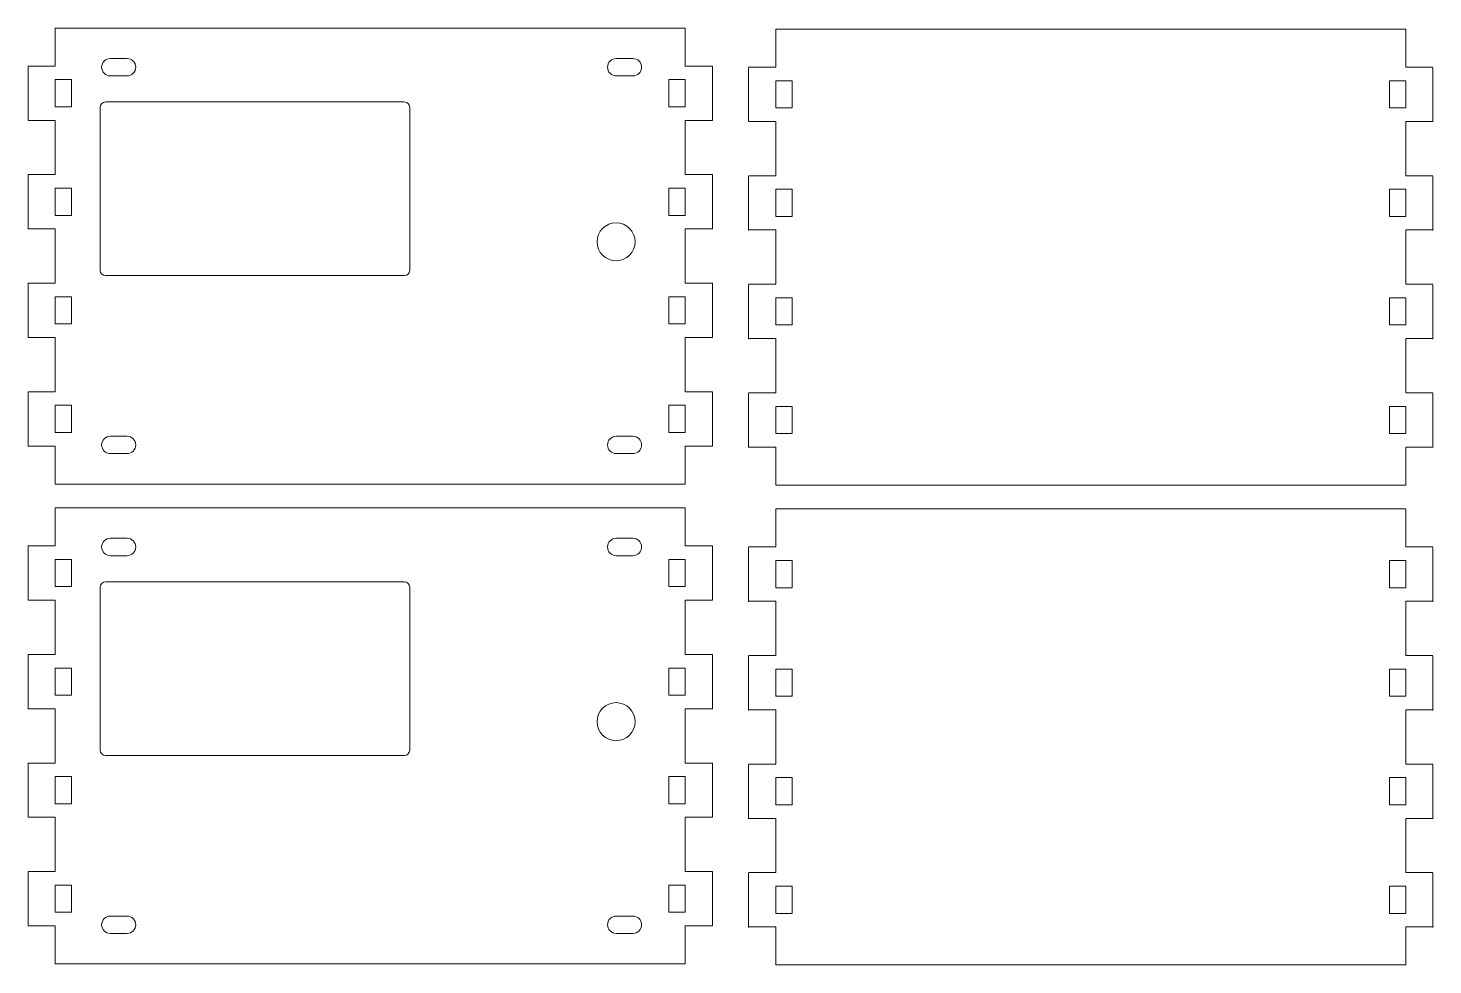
# Model space of a CAD drawing. Header units: centimetres. Extents: x -12.9 to 13, y -16.6 to 16.8.
# Drawn here: x -12.91 to 12.96, y -0.42 to 16.84 of the extents above; entities that cross this region are included whole.
import ezdxf

# ---------------------------------------------------------------- set-up
doc = ezdxf.new("R2010")
doc.units = ezdxf.units.CM
doc.header["$MEASUREMENT"] = 0
doc.layers.add('Layer 1', color=7, linetype='Continuous')

msp = doc.modelspace()

# ---------------------------------------------------------------- linework, layer by layer
at = {"layer": 'Layer 1', "color": 250, "lineweight": 20}
for points in [[(-12.40729, 15.39034), (-12.10729, 15.39034), (-12.10729, 15.89034), (-12.40729, 15.89034), (-12.40729, 15.39034)], [(-1.10729, 15.39034), (-0.80729, 15.39034), (-0.80729, 15.89034), (-1.10729, 15.89034), (-1.10729, 15.39034)], [(0.86056, 15.37034), (1.16056, 15.37034), (1.16056, 15.87034), (0.86056, 15.87034), (0.86056, 15.37034)], [(12.16056, 15.37034), (12.46056, 15.37034), (12.46056, 15.87034), (12.16056, 15.87034), (12.16056, 15.37034)], [(-12.40729, 13.39034), (-12.10729, 13.39034), (-12.10729, 13.89034), (-12.40729, 13.89034), (-12.40729, 13.39034)], [(-1.10729, 13.39034), (-0.80729, 13.39034), (-0.80729, 13.89034), (-1.10729, 13.89034), (-1.10729, 13.39034)], [(0.86056, 13.37034), (1.16056, 13.37034), (1.16056, 13.87034), (0.86056, 13.87034), (0.86056, 13.37034)], [(12.16056, 13.37034), (12.46056, 13.37034), (12.46056, 13.87034), (12.16056, 13.87034), (12.16056, 13.37034)], [(-12.40729, 11.39034), (-12.10729, 11.39034), (-12.10729, 11.89034), (-12.40729, 11.89034), (-12.40729, 11.39034)], [(-1.10729, 11.39034), (-0.80729, 11.39034), (-0.80729, 11.89034), (-1.10729, 11.89034), (-1.10729, 11.39034)], [(0.86056, 11.37034), (1.16056, 11.37034), (1.16056, 11.87034), (0.86056, 11.87034), (0.86056, 11.37034)], [(12.16056, 11.37034), (12.46056, 11.37034), (12.46056, 11.87034), (12.16056, 11.87034), (12.16056, 11.37034)], [(-12.40729, 9.39034), (-12.10729, 9.39034), (-12.10729, 9.89034), (-12.40729, 9.89034), (-12.40729, 9.39034)], [(-1.10729, 9.39034), (-0.80729, 9.39034), (-0.80729, 9.89034), (-1.10729, 9.89034), (-1.10729, 9.39034)], [(0.86056, 9.37034), (1.16056, 9.37034), (1.16056, 9.87034), (0.86056, 9.87034), (0.86056, 9.37034)], [(12.16056, 9.37034), (12.46056, 9.37034), (12.46056, 9.87034), (12.16056, 9.87034), (12.16056, 9.37034)], [(-12.40729, 6.55034), (-12.10729, 6.55034), (-12.10729, 7.05034), (-12.40729, 7.05034), (-12.40729, 6.55034)], [(-1.10729, 6.55034), (-0.80729, 6.55034), (-0.80729, 7.05034), (-1.10729, 7.05034), (-1.10729, 6.55034)], [(0.86056, 6.53034), (1.16056, 6.53034), (1.16056, 7.03034), (0.86056, 7.03034), (0.86056, 6.53034)], [(12.16056, 6.53034), (12.46056, 6.53034), (12.46056, 7.03034), (12.16056, 7.03034), (12.16056, 6.53034)], [(-12.40729, 4.55034), (-12.10729, 4.55034), (-12.10729, 5.05034), (-12.40729, 5.05034), (-12.40729, 4.55034)], [(-1.10729, 4.55034), (-0.80729, 4.55034), (-0.80729, 5.05034), (-1.10729, 5.05034), (-1.10729, 4.55034)], [(0.86056, 4.53034), (1.16056, 4.53034), (1.16056, 5.03034), (0.86056, 5.03034), (0.86056, 4.53034)], [(12.16056, 4.53034), (12.46056, 4.53034), (12.46056, 5.03034), (12.16056, 5.03034), (12.16056, 4.53034)], [(-12.40729, 2.55034), (-12.10729, 2.55034), (-12.10729, 3.05034), (-12.40729, 3.05034), (-12.40729, 2.55034)], [(-1.10729, 2.55034), (-0.80729, 2.55034), (-0.80729, 3.05034), (-1.10729, 3.05034), (-1.10729, 2.55034)], [(0.86056, 2.53034), (1.16056, 2.53034), (1.16056, 3.03034), (0.86056, 3.03034), (0.86056, 2.53034)], [(12.16056, 2.53034), (12.46056, 2.53034), (12.46056, 3.03034), (12.16056, 3.03034), (12.16056, 2.53034)], [(-12.40729, 0.55034), (-12.10729, 0.55034), (-12.10729, 1.05034), (-12.40729, 1.05034), (-12.40729, 0.55034)], [(-1.10729, 0.55034), (-0.80729, 0.55034), (-0.80729, 1.05034), (-1.10729, 1.05034), (-1.10729, 0.55034)], [(0.86056, 0.53034), (1.16056, 0.53034), (1.16056, 1.03034), (0.86056, 1.03034), (0.86056, 0.53034)], [(12.16056, 0.53034), (12.46056, 0.53034), (12.46056, 1.03034), (12.16056, 1.03034), (12.16056, 0.53034)]]:
    msp.add_lwpolyline(points, close=True, dxfattribs=at)
for centre in [(-2.0801, 12.90239), (-2.0801, 4.06239)]:
    msp.add_ellipse(centre, major_axis=(0, 0.35), ratio=1, dxfattribs=at)
for points, knots in [([(-12.40729, 16.14034), (-12.40729, 16.14034), (-12.40729, 16.84034), (-12.40729, 16.84034), (-12.40729, 16.84034), (-12.40729, 16.84034), (-0.8073, 16.84034), (-0.8073, 16.84034), (-0.8073, 16.84034), (-0.8073, 16.84034), (-0.8073, 16.14034), (-0.8073, 16.14034)], [0, 0, 0, 0, 0.25, 0.25, 0.25, 0.25, 0.5, 0.5, 0.5, 0.5, 1, 1, 1, 1]), ([(0.86056, 16.12034), (0.86056, 16.12034), (0.86056, 16.82034), (0.86056, 16.82034), (0.86056, 16.82034), (0.86056, 16.82034), (12.46055, 16.82034), (12.46055, 16.82034), (12.46055, 16.82034), (12.46055, 16.82034), (12.46055, 16.12034), (12.46055, 16.12034)], [0, 0, 0, 0, 0.25, 0.25, 0.25, 0.25, 0.5, 0.5, 0.5, 0.5, 1, 1, 1, 1]), ([(-11.39268, 15.96), (-11.48105, 15.96), (-11.55268, 16.03163), (-11.55268, 16.12), (-11.55268, 16.12), (-11.55268, 16.20837), (-11.48105, 16.28), (-11.39268, 16.28)], [0, 0, 0, 0, 0.33333333, 0.33333333, 0.33333333, 0.33333333, 1, 1, 1, 1]), ([(-11.08571, 16.28), (-10.99734, 16.28), (-10.92571, 16.20837), (-10.92571, 16.12), (-10.92571, 16.12), (-10.92571, 16.03163), (-10.99734, 15.96), (-11.08571, 15.96)], [0, 0, 0, 0, 0.33333333, 0.33333333, 0.33333333, 0.33333333, 1, 1, 1, 1]), ([(-2.07799, 15.96), (-2.16636, 15.96), (-2.23799, 16.03163), (-2.23799, 16.12), (-2.23799, 16.12), (-2.23799, 16.20837), (-2.16636, 16.28), (-2.07799, 16.28)], [0, 0, 0, 0, 0.33333333, 0.33333333, 0.33333333, 0.33333333, 1, 1, 1, 1]), ([(-1.77102, 16.28), (-1.68265, 16.28), (-1.61102, 16.20837), (-1.61102, 16.12), (-1.61102, 16.12), (-1.61102, 16.03163), (-1.68265, 15.96), (-1.77102, 15.96)], [0, 0, 0, 0, 0.33333333, 0.33333333, 0.33333333, 0.33333333, 1, 1, 1, 1]), ([(-11.48038, 15.47892), (-11.48038, 15.47892), (-5.98068, 15.47892), (-5.98068, 15.47892), (-5.98068, 15.47892), (-5.92559, 15.47892), (-5.88053, 15.43386), (-5.88053, 15.37877), (-5.88053, 15.37877), (-5.88053, 15.37877), (-5.88053, 12.37907), (-5.88053, 12.37907), (-5.88053, 12.37907), (-5.88053, 12.32398), (-5.92559, 12.27892), (-5.98068, 12.27892), (-5.98068, 12.27892), (-5.98068, 12.27892), (-11.48038, 12.27892), (-11.48038, 12.27892), (-11.48038, 12.27892), (-11.53547, 12.27892), (-11.58053, 12.32398), (-11.58053, 12.37907), (-11.58053, 12.37907), (-11.58053, 12.37907), (-11.58053, 15.37877), (-11.58053, 15.37877), (-11.58053, 15.37877), (-11.58053, 15.43386), (-11.53547, 15.47892), (-11.48038, 15.47892)], [0, 0, 0, 0, 0.11111111, 0.11111111, 0.11111111, 0.11111111, 0.22222222, 0.22222222, 0.22222222, 0.22222222, 0.33333333, 0.33333333, 0.33333333, 0.33333333, 0.44444444, 0.44444444, 0.44444444, 0.44444444, 0.55555556, 0.55555556, 0.55555556, 0.55555556, 0.66666667, 0.66666667, 0.66666667, 0.66666667, 0.77777778, 0.77777778, 0.77777778, 0.77777778, 1, 1, 1, 1]), ([(-11.39266, 9.0002), (-11.48103, 9.0002), (-11.55266, 9.07183), (-11.55266, 9.1602), (-11.55266, 9.1602), (-11.55266, 9.24857), (-11.48103, 9.3202), (-11.39266, 9.3202)], [0, 0, 0, 0, 0.33333333, 0.33333333, 0.33333333, 0.33333333, 1, 1, 1, 1]), ([(-11.08569, 9.3202), (-10.99732, 9.3202), (-10.92569, 9.24857), (-10.92569, 9.1602), (-10.92569, 9.1602), (-10.92569, 9.07183), (-10.99732, 9.0002), (-11.08569, 9.0002)], [0, 0, 0, 0, 0.33333333, 0.33333333, 0.33333333, 0.33333333, 1, 1, 1, 1]), ([(-2.07799, 9.0002), (-2.16636, 9.0002), (-2.23799, 9.07183), (-2.23799, 9.1602), (-2.23799, 9.1602), (-2.23799, 9.24857), (-2.16636, 9.3202), (-2.07799, 9.3202)], [0, 0, 0, 0, 0.33333333, 0.33333333, 0.33333333, 0.33333333, 1, 1, 1, 1]), ([(-1.77102, 9.3202), (-1.68265, 9.3202), (-1.61102, 9.24857), (-1.61102, 9.1602), (-1.61102, 9.1602), (-1.61102, 9.07183), (-1.68265, 9.0002), (-1.77102, 9.0002)], [0, 0, 0, 0, 0.33333333, 0.33333333, 0.33333333, 0.33333333, 1, 1, 1, 1]), ([(-0.8073, 9.14034), (-0.8073, 9.14034), (-0.8073, 8.44034), (-0.8073, 8.44034), (-0.8073, 8.44034), (-0.8073, 8.44034), (-12.40729, 8.44034), (-12.40729, 8.44034), (-12.40729, 8.44034), (-12.40729, 8.44034), (-12.40729, 9.14034), (-12.40729, 9.14034)], [0, 0, 0, 0, 0.25, 0.25, 0.25, 0.25, 0.5, 0.5, 0.5, 0.5, 1, 1, 1, 1]), ([(12.46055, 9.12034), (12.46055, 9.12034), (12.46055, 8.42034), (12.46055, 8.42034), (12.46055, 8.42034), (12.46055, 8.42034), (0.86056, 8.42034), (0.86056, 8.42034), (0.86056, 8.42034), (0.86056, 8.42034), (0.86056, 9.12034), (0.86056, 9.12034)], [0, 0, 0, 0, 0.25, 0.25, 0.25, 0.25, 0.5, 0.5, 0.5, 0.5, 1, 1, 1, 1]), ([(-12.40729, 7.30034), (-12.40729, 7.30034), (-12.40729, 8.00034), (-12.40729, 8.00034), (-12.40729, 8.00034), (-12.40729, 8.00034), (-0.8073, 8.00034), (-0.8073, 8.00034), (-0.8073, 8.00034), (-0.8073, 8.00034), (-0.8073, 7.30034), (-0.8073, 7.30034)], [0, 0, 0, 0, 0.25, 0.25, 0.25, 0.25, 0.5, 0.5, 0.5, 0.5, 1, 1, 1, 1]), ([(0.86056, 7.28034), (0.86056, 7.28034), (0.86056, 7.98034), (0.86056, 7.98034), (0.86056, 7.98034), (0.86056, 7.98034), (12.46055, 7.98034), (12.46055, 7.98034), (12.46055, 7.98034), (12.46055, 7.98034), (12.46055, 7.28034), (12.46055, 7.28034)], [0, 0, 0, 0, 0.25, 0.25, 0.25, 0.25, 0.5, 0.5, 0.5, 0.5, 1, 1, 1, 1]), ([(-11.39268, 7.12), (-11.48105, 7.12), (-11.55268, 7.19163), (-11.55268, 7.28), (-11.55268, 7.28), (-11.55268, 7.36837), (-11.48105, 7.44), (-11.39268, 7.44)], [0, 0, 0, 0, 0.33333333, 0.33333333, 0.33333333, 0.33333333, 1, 1, 1, 1]), ([(-11.08571, 7.44), (-10.99734, 7.44), (-10.92571, 7.36837), (-10.92571, 7.28), (-10.92571, 7.28), (-10.92571, 7.19163), (-10.99734, 7.12), (-11.08571, 7.12)], [0, 0, 0, 0, 0.33333333, 0.33333333, 0.33333333, 0.33333333, 1, 1, 1, 1]), ([(-2.07799, 7.12), (-2.16636, 7.12), (-2.23799, 7.19163), (-2.23799, 7.28), (-2.23799, 7.28), (-2.23799, 7.36837), (-2.16636, 7.44), (-2.07799, 7.44)], [0, 0, 0, 0, 0.33333333, 0.33333333, 0.33333333, 0.33333333, 1, 1, 1, 1]), ([(-1.77102, 7.44), (-1.68265, 7.44), (-1.61102, 7.36837), (-1.61102, 7.28), (-1.61102, 7.28), (-1.61102, 7.19163), (-1.68265, 7.12), (-1.77102, 7.12)], [0, 0, 0, 0, 0.33333333, 0.33333333, 0.33333333, 0.33333333, 1, 1, 1, 1]), ([(-11.48038, 6.63892), (-11.48038, 6.63892), (-5.98068, 6.63892), (-5.98068, 6.63892), (-5.98068, 6.63892), (-5.92559, 6.63892), (-5.88053, 6.59386), (-5.88053, 6.53877), (-5.88053, 6.53877), (-5.88053, 6.53877), (-5.88053, 3.53907), (-5.88053, 3.53907), (-5.88053, 3.53907), (-5.88053, 3.48398), (-5.92559, 3.43892), (-5.98068, 3.43892), (-5.98068, 3.43892), (-5.98068, 3.43892), (-11.48038, 3.43892), (-11.48038, 3.43892), (-11.48038, 3.43892), (-11.53547, 3.43892), (-11.58053, 3.48398), (-11.58053, 3.53907), (-11.58053, 3.53907), (-11.58053, 3.53907), (-11.58053, 6.53877), (-11.58053, 6.53877), (-11.58053, 6.53877), (-11.58053, 6.59386), (-11.53547, 6.63892), (-11.48038, 6.63892)], [0, 0, 0, 0, 0.11111111, 0.11111111, 0.11111111, 0.11111111, 0.22222222, 0.22222222, 0.22222222, 0.22222222, 0.33333333, 0.33333333, 0.33333333, 0.33333333, 0.44444444, 0.44444444, 0.44444444, 0.44444444, 0.55555556, 0.55555556, 0.55555556, 0.55555556, 0.66666667, 0.66666667, 0.66666667, 0.66666667, 0.77777778, 0.77777778, 0.77777778, 0.77777778, 1, 1, 1, 1]), ([(-0.8073, 0.30034), (-0.8073, 0.30034), (-0.8073, -0.39966), (-0.8073, -0.39966), (-0.8073, -0.39966), (-0.8073, -0.39966), (-12.40729, -0.39966), (-12.40729, -0.39966), (-12.40729, -0.39966), (-12.40729, -0.39966), (-12.40729, 0.30034), (-12.40729, 0.30034)], [0, 0, 0, 0, 0.25, 0.25, 0.25, 0.25, 0.5, 0.5, 0.5, 0.5, 1, 1, 1, 1]), ([(-11.39266, 0.1602), (-11.48103, 0.1602), (-11.55266, 0.23183), (-11.55266, 0.3202), (-11.55266, 0.3202), (-11.55266, 0.40857), (-11.48103, 0.4802), (-11.39266, 0.4802)], [0, 0, 0, 0, 0.33333333, 0.33333333, 0.33333333, 0.33333333, 1, 1, 1, 1]), ([(-11.08569, 0.4802), (-10.99732, 0.4802), (-10.92569, 0.40857), (-10.92569, 0.3202), (-10.92569, 0.3202), (-10.92569, 0.23183), (-10.99732, 0.1602), (-11.08569, 0.1602)], [0, 0, 0, 0, 0.33333333, 0.33333333, 0.33333333, 0.33333333, 1, 1, 1, 1]), ([(-2.07799, 0.1602), (-2.16636, 0.1602), (-2.23799, 0.23183), (-2.23799, 0.3202), (-2.23799, 0.3202), (-2.23799, 0.40857), (-2.16636, 0.4802), (-2.07799, 0.4802)], [0, 0, 0, 0, 0.33333333, 0.33333333, 0.33333333, 0.33333333, 1, 1, 1, 1]), ([(-1.77102, 0.4802), (-1.68265, 0.4802), (-1.61102, 0.40857), (-1.61102, 0.3202), (-1.61102, 0.3202), (-1.61102, 0.23183), (-1.68265, 0.1602), (-1.77102, 0.1602)], [0, 0, 0, 0, 0.33333333, 0.33333333, 0.33333333, 0.33333333, 1, 1, 1, 1]), ([(12.46055, 0.28034), (12.46055, 0.28034), (12.46055, -0.41966), (12.46055, -0.41966), (12.46055, -0.41966), (12.46055, -0.41966), (0.86056, -0.41966), (0.86056, -0.41966), (0.86056, -0.41966), (0.86056, -0.41966), (0.86056, 0.28034), (0.86056, 0.28034)], [0, 0, 0, 0, 0.25, 0.25, 0.25, 0.25, 0.5, 0.5, 0.5, 0.5, 1, 1, 1, 1])]:
    msp.add_open_spline(points, degree=3, knots=knots, dxfattribs=at)
for points in [[(-12.9073, 15.14034), (-12.9073, 15.14034), (-12.9073, 16.14034), (-12.9073, 16.14034)], [(-12.9073, 16.14034), (-12.9073, 16.14034), (-12.40729, 16.14034), (-12.40729, 16.14034)], [(-11.39268, 16.28), (-11.39268, 16.28), (-11.08571, 16.28), (-11.08571, 16.28)], [(-2.07799, 16.28), (-2.07799, 16.28), (-1.77102, 16.28), (-1.77102, 16.28)], [(-0.8073, 16.14034), (-0.8073, 16.14034), (-0.3073, 16.14034), (-0.3073, 16.14034)], [(-0.3073, 16.14034), (-0.3073, 16.14034), (-0.3073, 15.14034), (-0.3073, 15.14034)], [(0.36055, 16.12034), (0.36055, 16.12034), (0.86056, 16.12034), (0.86056, 16.12034)], [(0.36055, 15.11034), (0.36055, 15.11034), (0.36055, 16.11034), (0.36055, 16.11034)], [(12.46055, 16.12034), (12.46055, 16.12034), (12.96055, 16.12034), (12.96055, 16.12034)], [(12.96055, 16.11034), (12.96055, 16.11034), (12.96055, 15.11034), (12.96055, 15.11034)], [(-11.39268, 15.96), (-11.39268, 15.96), (-11.08571, 15.96), (-11.08571, 15.96)], [(-2.07799, 15.96), (-2.07799, 15.96), (-1.77102, 15.96), (-1.77102, 15.96)], [(-12.9073, 15.14034), (-12.9073, 15.14034), (-12.40729, 15.14034), (-12.40729, 15.14034)], [(-12.40729, 14.14034), (-12.40729, 14.14034), (-12.40729, 15.14034), (-12.40729, 15.14034)], [(-0.8073, 15.14034), (-0.8073, 15.14034), (-0.8073, 14.14034), (-0.8073, 14.14034)], [(-0.8073, 15.14034), (-0.8073, 15.14034), (-0.3073, 15.14034), (-0.3073, 15.14034)], [(0.36055, 15.12034), (0.36055, 15.12034), (0.86056, 15.12034), (0.86056, 15.12034)], [(0.86056, 14.12034), (0.86056, 14.12034), (0.86056, 15.12034), (0.86056, 15.12034)], [(12.46055, 15.12034), (12.46055, 15.12034), (12.46055, 14.12034), (12.46055, 14.12034)], [(12.46055, 15.12034), (12.46055, 15.12034), (12.96055, 15.12034), (12.96055, 15.12034)], [(-12.9073, 13.14034), (-12.9073, 13.14034), (-12.9073, 14.14034), (-12.9073, 14.14034)], [(-12.9073, 14.14034), (-12.9073, 14.14034), (-12.40729, 14.14034), (-12.40729, 14.14034)], [(-0.8073, 14.14034), (-0.8073, 14.14034), (-0.3073, 14.14034), (-0.3073, 14.14034)], [(-0.3073, 14.14034), (-0.3073, 14.14034), (-0.3073, 13.14034), (-0.3073, 13.14034)], [(0.36055, 14.12034), (0.36055, 14.12034), (0.86056, 14.12034), (0.86056, 14.12034)], [(0.36055, 13.11034), (0.36055, 13.11034), (0.36055, 14.11034), (0.36055, 14.11034)], [(12.46055, 14.12034), (12.46055, 14.12034), (12.96055, 14.12034), (12.96055, 14.12034)], [(12.96055, 14.11034), (12.96055, 14.11034), (12.96055, 13.11034), (12.96055, 13.11034)], [(-12.9073, 13.14034), (-12.9073, 13.14034), (-12.40729, 13.14034), (-12.40729, 13.14034)], [(-12.40729, 12.14034), (-12.40729, 12.14034), (-12.40729, 13.14034), (-12.40729, 13.14034)], [(-0.8073, 13.14034), (-0.8073, 13.14034), (-0.8073, 12.14034), (-0.8073, 12.14034)], [(-0.8073, 13.14034), (-0.8073, 13.14034), (-0.3073, 13.14034), (-0.3073, 13.14034)], [(0.36055, 13.12034), (0.36055, 13.12034), (0.86056, 13.12034), (0.86056, 13.12034)], [(0.86056, 12.12034), (0.86056, 12.12034), (0.86056, 13.12034), (0.86056, 13.12034)], [(12.46055, 13.12034), (12.46055, 13.12034), (12.46055, 12.12034), (12.46055, 12.12034)], [(12.46055, 13.12034), (12.46055, 13.12034), (12.96055, 13.12034), (12.96055, 13.12034)], [(-12.9073, 11.14034), (-12.9073, 11.14034), (-12.9073, 12.14034), (-12.9073, 12.14034)], [(-12.9073, 12.14034), (-12.9073, 12.14034), (-12.40729, 12.14034), (-12.40729, 12.14034)], [(-0.8073, 12.14034), (-0.8073, 12.14034), (-0.3073, 12.14034), (-0.3073, 12.14034)], [(-0.3073, 12.14034), (-0.3073, 12.14034), (-0.3073, 11.14034), (-0.3073, 11.14034)], [(0.36055, 12.12034), (0.36055, 12.12034), (0.86056, 12.12034), (0.86056, 12.12034)], [(0.36055, 11.11034), (0.36055, 11.11034), (0.36055, 12.11034), (0.36055, 12.11034)], [(12.46055, 12.12034), (12.46055, 12.12034), (12.96055, 12.12034), (12.96055, 12.12034)], [(12.96055, 12.11034), (12.96055, 12.11034), (12.96055, 11.11034), (12.96055, 11.11034)], [(-12.9073, 11.14034), (-12.9073, 11.14034), (-12.40729, 11.14034), (-12.40729, 11.14034)], [(-12.40729, 10.14034), (-12.40729, 10.14034), (-12.40729, 11.14034), (-12.40729, 11.14034)], [(-0.8073, 11.14034), (-0.8073, 11.14034), (-0.8073, 10.14034), (-0.8073, 10.14034)], [(-0.8073, 11.14034), (-0.8073, 11.14034), (-0.3073, 11.14034), (-0.3073, 11.14034)], [(0.36055, 11.12034), (0.36055, 11.12034), (0.86056, 11.12034), (0.86056, 11.12034)], [(0.86056, 10.12034), (0.86056, 10.12034), (0.86056, 11.12034), (0.86056, 11.12034)], [(12.46055, 11.12034), (12.46055, 11.12034), (12.46055, 10.12034), (12.46055, 10.12034)], [(12.46055, 11.12034), (12.46055, 11.12034), (12.96055, 11.12034), (12.96055, 11.12034)], [(-12.9073, 9.14034), (-12.9073, 9.14034), (-12.9073, 10.14034), (-12.9073, 10.14034)], [(-12.9073, 10.14034), (-12.9073, 10.14034), (-12.40729, 10.14034), (-12.40729, 10.14034)], [(-0.8073, 10.14034), (-0.8073, 10.14034), (-0.3073, 10.14034), (-0.3073, 10.14034)], [(-0.3073, 10.14034), (-0.3073, 10.14034), (-0.3073, 9.14034), (-0.3073, 9.14034)], [(0.36055, 10.12034), (0.36055, 10.12034), (0.86056, 10.12034), (0.86056, 10.12034)], [(0.36055, 9.11034), (0.36055, 9.11034), (0.36055, 10.11034), (0.36055, 10.11034)], [(12.46055, 10.12034), (12.46055, 10.12034), (12.96055, 10.12034), (12.96055, 10.12034)], [(12.96055, 10.11034), (12.96055, 10.11034), (12.96055, 9.11034), (12.96055, 9.11034)], [(-11.39266, 9.3202), (-11.39266, 9.3202), (-11.08569, 9.3202), (-11.08569, 9.3202)], [(-2.07799, 9.3202), (-2.07799, 9.3202), (-1.77102, 9.3202), (-1.77102, 9.3202)], [(-12.9073, 9.14034), (-12.9073, 9.14034), (-12.40729, 9.14034), (-12.40729, 9.14034)], [(-0.8073, 9.14034), (-0.8073, 9.14034), (-0.3073, 9.14034), (-0.3073, 9.14034)], [(0.36055, 9.12034), (0.36055, 9.12034), (0.86056, 9.12034), (0.86056, 9.12034)], [(12.46055, 9.12034), (12.46055, 9.12034), (12.96055, 9.12034), (12.96055, 9.12034)], [(-11.39266, 9.0002), (-11.39266, 9.0002), (-11.08569, 9.0002), (-11.08569, 9.0002)], [(-2.07799, 9.0002), (-2.07799, 9.0002), (-1.77102, 9.0002), (-1.77102, 9.0002)], [(-12.9073, 6.30034), (-12.9073, 6.30034), (-12.9073, 7.30034), (-12.9073, 7.30034)], [(-12.9073, 7.30034), (-12.9073, 7.30034), (-12.40729, 7.30034), (-12.40729, 7.30034)], [(-11.39268, 7.44), (-11.39268, 7.44), (-11.08571, 7.44), (-11.08571, 7.44)], [(-2.07799, 7.44), (-2.07799, 7.44), (-1.77102, 7.44), (-1.77102, 7.44)], [(-0.8073, 7.30034), (-0.8073, 7.30034), (-0.3073, 7.30034), (-0.3073, 7.30034)], [(-0.3073, 7.30034), (-0.3073, 7.30034), (-0.3073, 6.30034), (-0.3073, 6.30034)], [(0.36055, 7.28034), (0.36055, 7.28034), (0.86056, 7.28034), (0.86056, 7.28034)], [(0.36055, 6.27034), (0.36055, 6.27034), (0.36055, 7.27034), (0.36055, 7.27034)], [(12.46055, 7.28034), (12.46055, 7.28034), (12.96055, 7.28034), (12.96055, 7.28034)], [(12.96055, 7.27034), (12.96055, 7.27034), (12.96055, 6.27034), (12.96055, 6.27034)], [(-11.39268, 7.12), (-11.39268, 7.12), (-11.08571, 7.12), (-11.08571, 7.12)], [(-2.07799, 7.12), (-2.07799, 7.12), (-1.77102, 7.12), (-1.77102, 7.12)], [(-12.9073, 6.30034), (-12.9073, 6.30034), (-12.40729, 6.30034), (-12.40729, 6.30034)], [(-12.40729, 5.30034), (-12.40729, 5.30034), (-12.40729, 6.30034), (-12.40729, 6.30034)], [(-0.8073, 6.30034), (-0.8073, 6.30034), (-0.8073, 5.30034), (-0.8073, 5.30034)], [(-0.8073, 6.30034), (-0.8073, 6.30034), (-0.3073, 6.30034), (-0.3073, 6.30034)], [(0.36055, 6.28034), (0.36055, 6.28034), (0.86056, 6.28034), (0.86056, 6.28034)], [(0.86056, 5.28034), (0.86056, 5.28034), (0.86056, 6.28034), (0.86056, 6.28034)], [(12.46055, 6.28034), (12.46055, 6.28034), (12.46055, 5.28034), (12.46055, 5.28034)], [(12.46055, 6.28034), (12.46055, 6.28034), (12.96055, 6.28034), (12.96055, 6.28034)], [(-12.9073, 4.30034), (-12.9073, 4.30034), (-12.9073, 5.30034), (-12.9073, 5.30034)], [(-12.9073, 5.30034), (-12.9073, 5.30034), (-12.40729, 5.30034), (-12.40729, 5.30034)], [(-0.8073, 5.30034), (-0.8073, 5.30034), (-0.3073, 5.30034), (-0.3073, 5.30034)], [(-0.3073, 5.30034), (-0.3073, 5.30034), (-0.3073, 4.30034), (-0.3073, 4.30034)], [(0.36055, 5.28034), (0.36055, 5.28034), (0.86056, 5.28034), (0.86056, 5.28034)], [(0.36055, 4.27034), (0.36055, 4.27034), (0.36055, 5.27034), (0.36055, 5.27034)], [(12.46055, 5.28034), (12.46055, 5.28034), (12.96055, 5.28034), (12.96055, 5.28034)], [(12.96055, 5.27034), (12.96055, 5.27034), (12.96055, 4.27034), (12.96055, 4.27034)], [(-12.9073, 4.30034), (-12.9073, 4.30034), (-12.40729, 4.30034), (-12.40729, 4.30034)], [(-12.40729, 3.30034), (-12.40729, 3.30034), (-12.40729, 4.30034), (-12.40729, 4.30034)], [(-0.8073, 4.30034), (-0.8073, 4.30034), (-0.8073, 3.30034), (-0.8073, 3.30034)], [(-0.8073, 4.30034), (-0.8073, 4.30034), (-0.3073, 4.30034), (-0.3073, 4.30034)], [(0.36055, 4.28034), (0.36055, 4.28034), (0.86056, 4.28034), (0.86056, 4.28034)], [(0.86056, 3.28034), (0.86056, 3.28034), (0.86056, 4.28034), (0.86056, 4.28034)], [(12.46055, 4.28034), (12.46055, 4.28034), (12.46055, 3.28034), (12.46055, 3.28034)], [(12.46055, 4.28034), (12.46055, 4.28034), (12.96055, 4.28034), (12.96055, 4.28034)], [(-12.9073, 2.30034), (-12.9073, 2.30034), (-12.9073, 3.30034), (-12.9073, 3.30034)], [(-12.9073, 3.30034), (-12.9073, 3.30034), (-12.40729, 3.30034), (-12.40729, 3.30034)], [(-0.8073, 3.30034), (-0.8073, 3.30034), (-0.3073, 3.30034), (-0.3073, 3.30034)], [(-0.3073, 3.30034), (-0.3073, 3.30034), (-0.3073, 2.30034), (-0.3073, 2.30034)], [(0.36055, 3.28034), (0.36055, 3.28034), (0.86056, 3.28034), (0.86056, 3.28034)], [(0.36055, 2.27034), (0.36055, 2.27034), (0.36055, 3.27034), (0.36055, 3.27034)], [(12.46055, 3.28034), (12.46055, 3.28034), (12.96055, 3.28034), (12.96055, 3.28034)], [(12.96055, 3.27034), (12.96055, 3.27034), (12.96055, 2.27034), (12.96055, 2.27034)], [(-12.9073, 2.30034), (-12.9073, 2.30034), (-12.40729, 2.30034), (-12.40729, 2.30034)], [(-12.40729, 1.30034), (-12.40729, 1.30034), (-12.40729, 2.30034), (-12.40729, 2.30034)], [(-0.8073, 2.30034), (-0.8073, 2.30034), (-0.8073, 1.30034), (-0.8073, 1.30034)], [(-0.8073, 2.30034), (-0.8073, 2.30034), (-0.3073, 2.30034), (-0.3073, 2.30034)], [(0.36055, 2.28034), (0.36055, 2.28034), (0.86056, 2.28034), (0.86056, 2.28034)], [(0.86056, 1.28034), (0.86056, 1.28034), (0.86056, 2.28034), (0.86056, 2.28034)], [(12.46055, 2.28034), (12.46055, 2.28034), (12.46055, 1.28034), (12.46055, 1.28034)], [(12.46055, 2.28034), (12.46055, 2.28034), (12.96055, 2.28034), (12.96055, 2.28034)], [(-12.9073, 0.30034), (-12.9073, 0.30034), (-12.9073, 1.30034), (-12.9073, 1.30034)], [(-12.9073, 1.30034), (-12.9073, 1.30034), (-12.40729, 1.30034), (-12.40729, 1.30034)], [(-0.8073, 1.30034), (-0.8073, 1.30034), (-0.3073, 1.30034), (-0.3073, 1.30034)], [(-0.3073, 1.30034), (-0.3073, 1.30034), (-0.3073, 0.30034), (-0.3073, 0.30034)], [(0.36055, 1.28034), (0.36055, 1.28034), (0.86056, 1.28034), (0.86056, 1.28034)], [(0.36055, 0.27034), (0.36055, 0.27034), (0.36055, 1.27034), (0.36055, 1.27034)], [(12.46055, 1.28034), (12.46055, 1.28034), (12.96055, 1.28034), (12.96055, 1.28034)], [(12.96055, 1.27034), (12.96055, 1.27034), (12.96055, 0.27034), (12.96055, 0.27034)], [(-12.9073, 0.30034), (-12.9073, 0.30034), (-12.40729, 0.30034), (-12.40729, 0.30034)], [(-11.39266, 0.4802), (-11.39266, 0.4802), (-11.08569, 0.4802), (-11.08569, 0.4802)], [(-2.07799, 0.4802), (-2.07799, 0.4802), (-1.77102, 0.4802), (-1.77102, 0.4802)], [(-0.8073, 0.30034), (-0.8073, 0.30034), (-0.3073, 0.30034), (-0.3073, 0.30034)], [(0.36055, 0.28034), (0.36055, 0.28034), (0.86056, 0.28034), (0.86056, 0.28034)], [(12.46055, 0.28034), (12.46055, 0.28034), (12.96055, 0.28034), (12.96055, 0.28034)], [(-11.39266, 0.1602), (-11.39266, 0.1602), (-11.08569, 0.1602), (-11.08569, 0.1602)], [(-2.07799, 0.1602), (-2.07799, 0.1602), (-1.77102, 0.1602), (-1.77102, 0.1602)]]:
    msp.add_open_spline(points, degree=3, dxfattribs=at)

doc.saveas('drawing.dxf')
